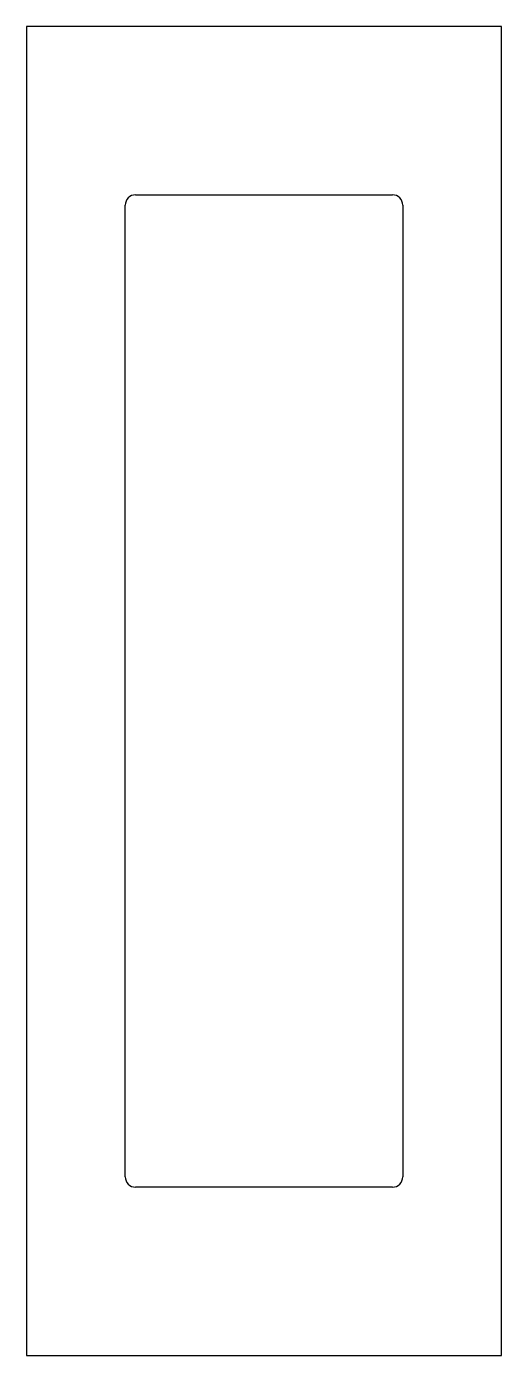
# Model space of a CAD drawing. Header units: millimetres. Extents: x -24 to 24, y -67 to 67.
import ezdxf

# ---------------------------------------------------------------- set-up
doc = ezdxf.new("R2010")
doc.units = ezdxf.units.MM

msp = doc.modelspace()

# ---------------------------------------------------------------- linework, layer by layer
for p, q in [((-23.95, 66.95), (-23.95, -66.95)), ((23.95, 66.95), (-23.95, 66.95)), ((23.95, -66.95), (23.95, 66.95)), ((-12.95, 50), (12.95, 50)), ((-14, -48.95), (-14, 48.95)), ((14, 48.95), (14, -48.95)), ((12.95, -50), (-12.95, -50)), ((-23.95, -66.95), (23.95, -66.95))]:
    msp.add_line(p, q)
for centre, start, end in [((-12.95, 48.95), -270, -180), ((12.95, 48.95), 0, 90), ((-12.95, -48.95), -180, -90), ((12.95, -48.95), -90, 0)]:
    msp.add_arc(centre, 1.05, start, end)

doc.saveas('drawing.dxf')
